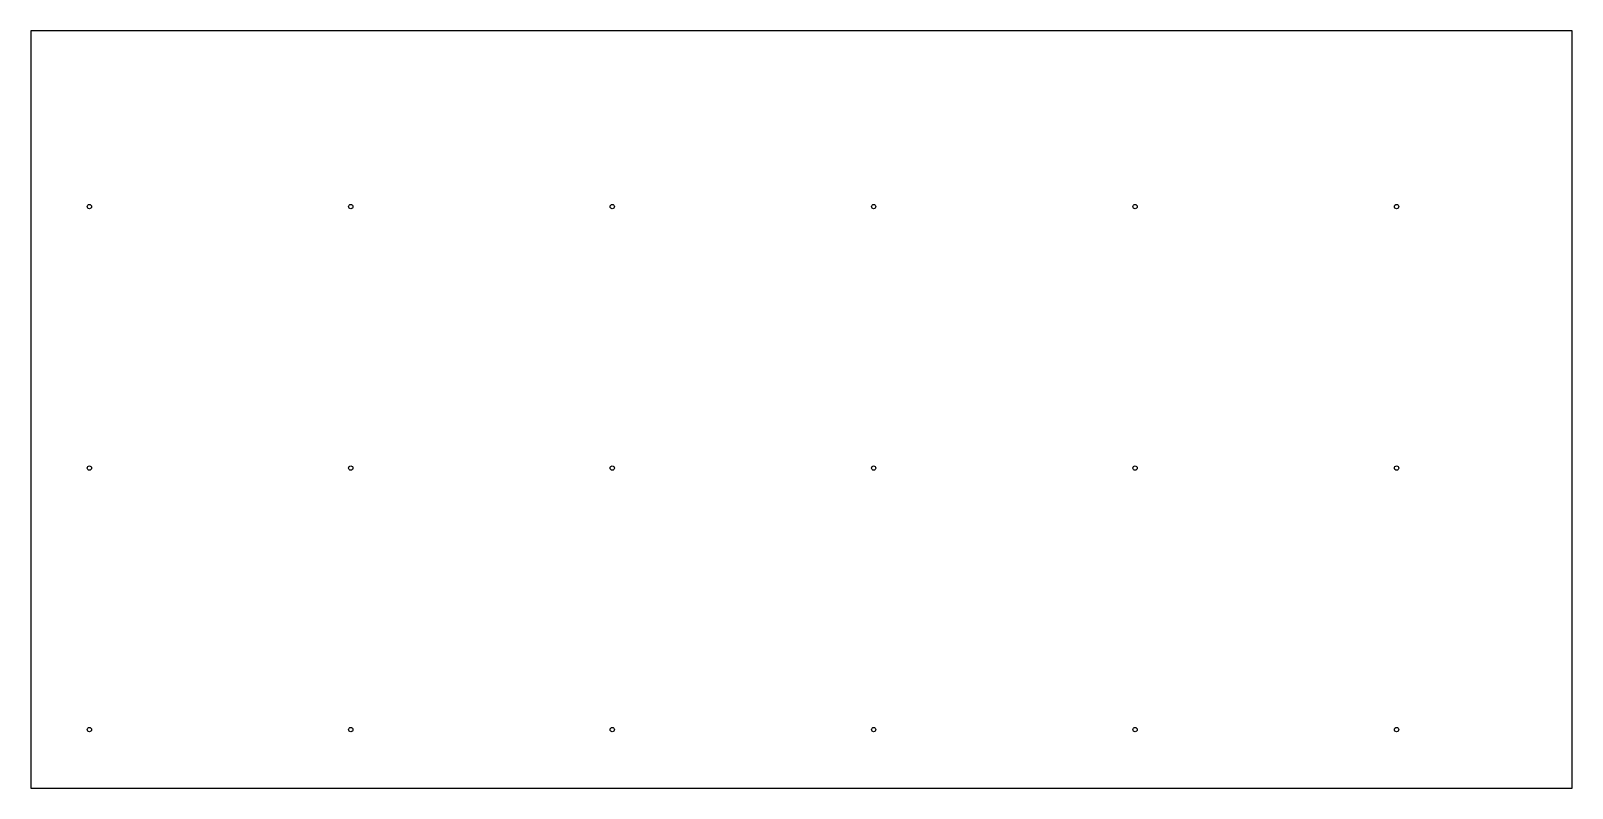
# Model space of a CAD drawing. Header units: millimetres. Extents: x 0 to 1132, y 0 to 556.
import ezdxf

# ---------------------------------------------------------------- set-up
doc = ezdxf.new("R2010")
doc.units = ezdxf.units.MM
doc.layers.get('0').update_dxf_attribs({"linetype": 'CONTINUOUS'})

msp = doc.modelspace()

# ---------------------------------------------------------------- linework, layer by layer
for p, q in [((0, 556), (0, 0)), ((0, 0), (1132, 0))]:
    msp.add_line(p, q)
msp.add_lwpolyline([(0, 0), (1132, 0), (1132, 556), (0, 556)], close=True)
for centre in [(43, 427), (235, 427), (427, 427), (619, 427), (811, 427), (1003, 427), (43, 235), (235, 235), (427, 235), (619, 235), (811, 235), (1003, 235), (43, 43), (235, 43), (427, 43), (619, 43), (811, 43), (1003, 43)]:
    msp.add_circle(centre, 1.59)

doc.saveas('drawing.dxf')
